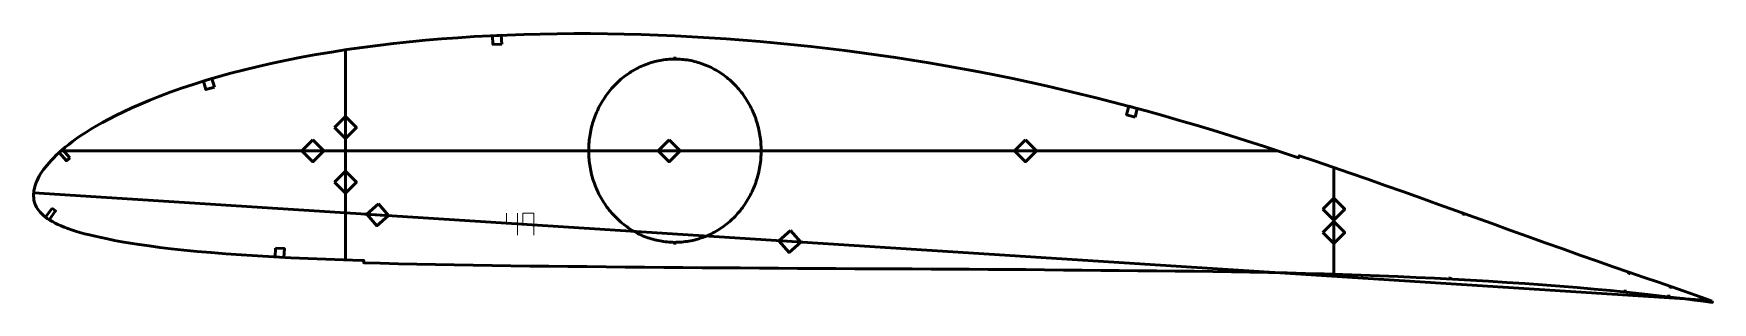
# Model space of a CAD drawing. Header units: metres. Extents: x 10 to 774, y 131 to 253.
import ezdxf

# ---------------------------------------------------------------- set-up
doc = ezdxf.new("R2010")
doc.units = ezdxf.units.M
doc.layers.add('Layer', color=1, linetype='Continuous', lineweight=50)
doc.layers.add('NumLabel', color=1, linetype='Continuous', lineweight=15)

msp = doc.modelspace()

# ---------------------------------------------------------------- linework, layer by layer
at = {"layer": 'Layer', "color": 7}
for p, q in [((151.66, 150.3), (151.66, 245.91)), ((151.66, 204.5), (151.66, 216.5)), ((22.18, 200), (575.9, 200)), ((130.82, 200), (142.82, 200)), ((293.04, 200), (305.04, 200)), ((455.26, 200), (467.26, 200)), ((151.66, 179.72), (151.66, 191.72)), ((601.66, 143.78), (601.66, 192.39)), ((9.68, 180.88), (773.33, 131.76)), ((601.66, 167.42), (601.66, 179.42)), ((160.31, 171.19), (172.29, 170.42)), ((601.66, 156.74), (601.66, 168.74)), ((347.98, 159.12), (359.96, 158.35))]:
    msp.add_line(p, q, dxfattribs=at)
at = {"layer": 'Layer'}
for p, q in [((301.66, 241.7), (301.66, 242.7)), ((262.39, 200), (261.39, 200)), ((340.93, 200), (341.93, 200)), ((660.89, 171.44), (660.55, 170.5)), ((301.66, 158.3), (301.66, 157.3)), ((654.61, 142.61), (654.53, 141.62)), ((736.27, 144.66), (735.95, 143.71)), ((755.2, 138.19), (754.87, 137.24)), ((734.42, 136.7), (734.32, 135.71)), ((754.28, 134.47), (754.2, 133.47))]:
    msp.add_line(p, q, dxfattribs=at)
for points in [[(773.97, 131.53), (771.1, 132.57), (766.42, 134.24), (761.28, 136.07), (755.68, 138.03), (749.59, 140.11), (743.04, 142.34), (736.11, 144.71), (728.87, 147.22), (721.39, 149.82), (713.73, 152.52), (705.92, 155.29), (697.99, 158.11), (689.98, 160.98), (681.9, 163.88), (673.78, 166.8), (665.63, 169.73), (657.49, 172.66), (649.35, 175.58), (641.24, 178.48), (633.17, 181.36), (625.13, 184.21), (617.13, 187.02), (609.16, 189.8), (601.24, 192.53), (593.36, 195.22), (585.96, 197.72), (585.64, 196.77), (585.21, 196.91), (577.42, 199.5), (569.67, 202.03), (561.96, 204.51), (554.28, 206.93), (546.62, 209.29), (538.99, 211.58), (531.38, 213.82), (523.78, 215.99), (516.19, 218.1), (508.6, 220.15), (501.02, 222.14), (493.44, 224.07), (485.86, 225.94), (478.28, 227.74), (470.69, 229.49), (463.09, 231.17), (455.49, 232.79), (447.88, 234.35), (440.26, 235.85), (432.63, 237.28), (425, 238.66), (417.35, 239.97), (409.7, 241.22), (402.04, 242.41), (394.38, 243.54), (386.71, 244.6), (379.02, 245.61), (371.33, 246.55), (363.62, 247.43), (355.9, 248.24), (348.17, 249), (340.44, 249.7), (332.7, 250.34), (324.96, 250.91), (317.22, 251.43), (309.48, 251.88), (301.74, 252.27), (294.02, 252.6), (286.3, 252.87), (278.6, 253.07), (270.91, 253.21), (263.24, 253.29), (255.59, 253.29), (247.97, 253.23), (240.36, 253.11), (232.79, 252.91), (225.24, 252.65), (217.73, 252.31), (210.25, 251.91), (202.82, 251.43), (195.42, 250.88), (188.08, 250.25), (180.78, 249.55), (173.54, 248.78), (166.37, 247.93), (159.26, 247), (152.22, 245.99), (145.25, 244.91), (138.37, 243.75), (131.59, 242.51), (124.9, 241.19), (118.34, 239.81), (111.91, 238.35), (105.61, 236.83), (99.49, 235.24), (93.54, 233.6), (87.79, 231.9), (82.25, 230.17), (76.94, 228.4), (71.88, 226.61), (67.08, 224.82), (62.54, 223.02), (58.28, 221.24), (54.3, 219.48), (50.58, 217.76), (47.12, 216.07), (43.92, 214.42), (40.96, 212.82), (38.22, 211.27), (35.68, 209.76), (33.34, 208.29), (31.18, 206.87), (29.18, 205.5), (27.33, 204.16), (25.62, 202.85), (24.03, 201.59), (22.57, 200.35), (21.22, 199.14), (19.96, 197.94), (18.8, 196.78), (17.71, 195.64), (16.69, 194.53), (15.75, 193.45), (14.89, 192.41), (14.11, 191.39), (13.4, 190.39), (12.76, 189.4), (12.2, 188.41), (11.69, 187.43), (11.24, 186.46), (10.84, 185.51), (10.49, 184.58), (10.21, 183.67), (9.98, 182.78), (9.8, 181.91), (9.69, 181.06), (9.62, 180.14), (9.61, 179.37), (9.66, 178.53), (9.76, 177.68), (9.92, 176.85), (10.16, 176.02), (10.49, 175.2), (10.9, 174.38), (11.4, 173.57), (11.97, 172.77), (12.62, 171.99), (13.35, 171.22), (14.15, 170.48), (15.04, 169.76), (16.01, 169.06), (17.06, 168.38), (18.2, 167.71), (19.41, 167.06), (20.72, 166.43), (22.11, 165.8), (23.6, 165.19), (25.2, 164.59), (26.92, 164), (28.76, 163.41), (30.74, 162.82), (32.86, 162.23), (35.15, 161.64), (37.63, 161.04), (40.32, 160.43), (43.23, 159.82), (46.4, 159.2), (49.86, 158.57), (53.62, 157.94), (57.73, 157.3), (62.21, 156.66), (67.07, 156.02), (72.33, 155.39), (77.99, 154.77), (84.04, 154.17), (90.45, 153.6), (97.19, 153.06), (104.23, 152.55), (111.52, 152.09), (119.04, 151.66), (126.75, 151.27), (134.62, 150.92), (142.64, 150.61), (150.8, 150.33), (159.08, 150.07), (159.96, 150.04), (159.93, 149.04), (167.4, 148.81), (175.77, 148.58), (184.16, 148.38), (192.62, 148.22), (201.16, 148.07), (209.75, 147.93), (218.38, 147.78), (227.01, 147.64), (235.63, 147.51), (244.25, 147.4), (252.9, 147.31), (261.59, 147.23), (270.32, 147.15), (279.07, 147.07), (287.82, 146.99), (296.57, 146.91), (305.3, 146.83), (314.02, 146.76), (322.72, 146.7), (331.42, 146.65), (340.12, 146.59), (348.81, 146.53), (357.51, 146.46), (366.21, 146.4), (374.92, 146.35), (383.63, 146.3), (392.33, 146.25), (401, 146.21), (409.67, 146.18), (418.32, 146.15), (426.96, 146.12), (435.6, 146.06), (444.23, 146), (452.87, 145.94), (461.47, 145.87), (470.02, 145.79), (478.55, 145.69), (487.07, 145.58), (495.54, 145.49), (504.02, 145.44), (512.51, 145.39), (521, 145.33), (529.51, 145.24), (538.04, 145.13), (546.56, 145.03), (555.04, 144.91), (563.47, 144.76), (571.91, 144.56), (580.39, 144.35), (588.87, 144.13), (597.33, 143.91), (605.72, 143.66), (614.08, 143.37), (622.46, 143.03), (630.87, 142.68), (639.26, 142.33), (647.57, 141.96), (655.79, 141.56), (663.99, 141.09), (672.21, 140.57), (680.46, 140.04), (688.64, 139.5), (696.71, 138.94), (704.67, 138.33), (712.52, 137.7), (720.21, 137.03), (727.71, 136.35), (734.96, 135.64), (741.93, 134.9), (748.59, 134.14), (754.89, 133.39), (760.76, 132.68), (766.16, 132), (771.08, 131.36), (774.1, 130.96)], [(340.93, 200), (340.92, 200.88), (340.9, 201.75), (340.85, 202.63), (340.79, 203.5), (340.71, 204.37), (340.62, 205.24), (340.51, 206.11), (340.38, 206.98), (340.23, 207.84), (340.07, 208.7), (339.89, 209.55), (339.69, 210.4), (339.47, 211.25), (339.24, 212.09), (339, 212.93), (338.73, 213.76), (338.45, 214.58), (338.15, 215.4), (337.84, 216.21), (337.51, 217.01), (337.17, 217.81), (336.81, 218.6), (336.43, 219.38), (336.04, 220.15), (335.64, 220.91), (335.21, 221.67), (334.78, 222.41), (334.33, 223.14), (333.86, 223.87), (333.38, 224.58), (332.89, 225.28), (332.38, 225.97), (331.86, 226.65), (331.33, 227.32), (330.78, 227.98), (330.22, 228.62), (329.65, 229.25), (329.06, 229.87), (328.46, 230.48), (327.86, 231.07), (327.24, 231.64), (326.6, 232.21), (325.96, 232.76), (325.31, 233.29), (324.64, 233.81), (323.97, 234.32), (323.28, 234.81), (322.59, 235.28), (321.89, 235.74), (321.18, 236.19), (320.46, 236.61), (319.73, 237.02), (318.99, 237.42), (318.25, 237.8), (317.49, 238.16), (316.74, 238.5), (315.97, 238.83), (315.2, 239.14), (314.42, 239.44), (313.64, 239.71), (312.85, 239.97), (312.06, 240.21), (311.26, 240.43), (310.46, 240.64), (309.65, 240.83), (308.84, 241), (308.03, 241.15), (307.21, 241.28), (306.39, 241.39), (305.57, 241.49), (304.75, 241.57), (303.93, 241.63), (303.1, 241.67), (302.28, 241.69), (301.45, 241.7), (300.63, 241.68), (299.8, 241.65), (298.98, 241.6), (298.16, 241.53), (297.34, 241.45), (296.52, 241.34), (295.7, 241.22), (294.89, 241.07), (294.07, 240.91), (293.27, 240.74), (292.46, 240.54), (291.66, 240.33), (290.87, 240.09), (290.08, 239.84), (289.29, 239.58), (288.51, 239.29), (287.73, 238.99), (286.97, 238.67), (286.2, 238.33), (285.45, 237.98), (284.7, 237.61), (283.96, 237.22), (283.23, 236.82), (282.5, 236.4), (281.79, 235.97), (281.08, 235.51), (280.38, 235.05), (279.69, 234.56), (279.01, 234.07), (278.34, 233.55), (277.69, 233.03), (277.04, 232.48), (276.4, 231.93), (275.77, 231.36), (275.16, 230.77), (274.56, 230.17), (273.96, 229.56), (273.39, 228.94), (272.82, 228.3), (272.27, 227.65), (271.73, 226.99), (271.2, 226.32), (270.68, 225.63), (270.18, 224.93), (269.7, 224.23), (269.22, 223.51), (268.77, 222.78), (268.32, 222.04), (267.89, 221.29), (267.48, 220.53), (267.08, 219.77), (266.7, 218.99), (266.33, 218.21), (265.98, 217.41), (265.64, 216.61), (265.32, 215.81), (265.02, 214.99), (264.73, 214.17), (264.45, 213.34), (264.2, 212.51), (263.96, 211.67), (263.74, 210.83), (263.53, 209.98), (263.34, 209.13), (263.17, 208.27), (263.01, 207.41), (262.88, 206.54), (262.76, 205.68), (262.65, 204.81), (262.57, 203.94), (262.5, 203.06), (262.44, 202.19), (262.41, 201.31), (262.39, 200.44), (262.39, 199.56), (262.41, 198.69), (262.44, 197.81), (262.5, 196.94), (262.57, 196.06), (262.65, 195.19), (262.76, 194.32), (262.88, 193.46), (263.01, 192.59), (263.17, 191.73), (263.34, 190.87), (263.53, 190.02), (263.74, 189.17), (263.96, 188.33), (264.2, 187.49), (264.45, 186.66), (264.73, 185.83), (265.02, 185.01), (265.32, 184.19), (265.64, 183.39), (265.98, 182.59), (266.33, 181.79), (266.7, 181.01), (267.08, 180.23), (267.48, 179.47), (267.89, 178.71), (268.32, 177.96), (268.77, 177.22), (269.22, 176.49), (269.7, 175.77), (270.18, 175.07), (270.68, 174.37), (271.2, 173.68), (271.73, 173.01), (272.27, 172.35), (272.82, 171.7), (273.39, 171.06), (273.96, 170.44), (274.56, 169.83), (275.16, 169.23), (275.77, 168.64), (276.4, 168.07), (277.04, 167.52), (277.69, 166.97), (278.34, 166.45), (279.01, 165.93), (279.69, 165.44), (280.38, 164.95), (281.08, 164.49), (281.79, 164.03), (282.5, 163.6), (283.23, 163.18), (283.96, 162.78), (284.7, 162.39), (285.45, 162.02), (286.2, 161.67), (286.97, 161.33), (287.73, 161.01), (288.51, 160.71), (289.29, 160.42), (290.08, 160.16), (290.87, 159.91), (291.66, 159.67), (292.46, 159.46), (293.27, 159.26), (294.07, 159.09), (294.89, 158.93), (295.7, 158.78), (296.52, 158.66), (297.34, 158.55), (298.16, 158.47), (298.98, 158.4), (299.8, 158.35), (300.63, 158.32), (301.45, 158.3), (302.28, 158.31), (303.1, 158.33), (303.93, 158.37), (304.75, 158.43), (305.57, 158.51), (306.39, 158.61), (307.21, 158.72), (308.03, 158.85), (308.84, 159), (309.65, 159.17), (310.46, 159.36), (311.26, 159.57), (312.06, 159.79), (312.85, 160.03), (313.64, 160.29), (314.42, 160.56), (315.2, 160.86), (315.97, 161.17), (316.74, 161.5), (317.49, 161.84), (318.25, 162.2), (318.99, 162.58), (319.73, 162.98), (320.46, 163.39), (321.18, 163.81), (321.89, 164.26), (322.59, 164.72), (323.28, 165.19), (323.97, 165.68), (324.64, 166.19), (325.31, 166.71), (325.96, 167.24), (326.6, 167.79), (327.24, 168.36), (327.86, 168.93), (328.46, 169.52), (329.06, 170.13), (329.65, 170.75), (330.22, 171.38), (330.78, 172.02), (331.33, 172.68), (331.86, 173.35), (332.38, 174.03), (332.89, 174.72), (333.38, 175.42), (333.86, 176.13), (334.33, 176.86), (334.78, 177.59), (335.21, 178.33), (335.64, 179.09), (336.04, 179.85), (336.43, 180.62), (336.81, 181.4), (337.17, 182.19), (337.51, 182.99), (337.84, 183.79), (338.15, 184.6), (338.45, 185.42), (338.73, 186.24), (339, 187.07), (339.24, 187.91), (339.47, 188.75), (339.69, 189.6), (339.89, 190.45), (340.07, 191.3), (340.23, 192.16), (340.38, 193.02), (340.51, 193.89), (340.62, 194.76), (340.71, 195.63), (340.79, 196.5), (340.85, 197.37), (340.9, 198.25), (340.92, 199.12), (340.93, 200)]]:
    msp.add_lwpolyline(points, close=True, dxfattribs=at)
for points in [[(222.77, 248.53), (218.77, 248.35), (218.6, 252.35), (222.59, 252.53), (222.77, 248.53)], [(91.95, 228.96), (88.11, 227.83), (86.98, 231.66), (90.82, 232.79), (91.95, 228.96)], [(146.66, 210.5), (151.66, 215.5), (156.66, 210.5), (151.66, 205.5), (146.66, 210.5)], [(511.18, 215.32), (507.31, 216.36), (508.36, 220.22), (512.22, 219.18), (511.18, 215.32)], [(26.08, 196.78), (24.59, 195.45), (21.25, 199.17), (22.74, 200.5), (26.08, 196.78)], [(136.82, 205), (141.82, 200), (136.82, 195), (131.82, 200), (136.82, 205)], [(299.04, 205), (304.04, 200), (299.04, 195), (294.04, 200), (299.04, 205)], [(461.26, 205), (466.26, 200), (461.26, 195), (456.26, 200), (461.26, 205)], [(146.66, 185.72), (151.66, 190.72), (156.66, 185.72), (151.66, 180.72), (146.66, 185.72)], [(596.66, 173.42), (601.66, 178.42), (606.66, 173.42), (601.66, 168.42), (596.66, 173.42)], [(18.01, 173.78), (19.63, 172.62), (16.71, 168.56), (15.09, 169.72), (18.01, 173.78)], [(166.62, 175.79), (171.29, 170.48), (165.98, 165.81), (161.31, 171.12), (166.62, 175.79)], [(354.29, 163.72), (358.96, 158.41), (353.65, 153.74), (348.98, 159.05), (354.29, 163.72)], [(596.66, 162.74), (601.66, 167.74), (606.66, 162.74), (601.66, 157.74), (596.66, 162.74)], [(119.83, 155.63), (123.82, 155.43), (123.62, 151.43), (119.63, 151.63), (119.83, 155.63)]]:
    msp.add_lwpolyline(points, dxfattribs=at)
at = {"layer": 'NumLabel', "color": 1}
for points in [[(224.91, 171.62), (224.91, 166.62), (229.91, 166.62), (229.91, 171.62), (229.91, 161.62)], [(232.41, 166.62), (232.41, 171.62), (237.41, 171.62), (237.41, 161.62)]]:
    msp.add_lwpolyline(points, dxfattribs=at)

doc.saveas('drawing.dxf')
